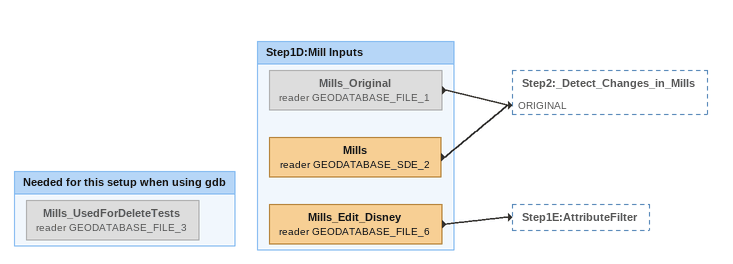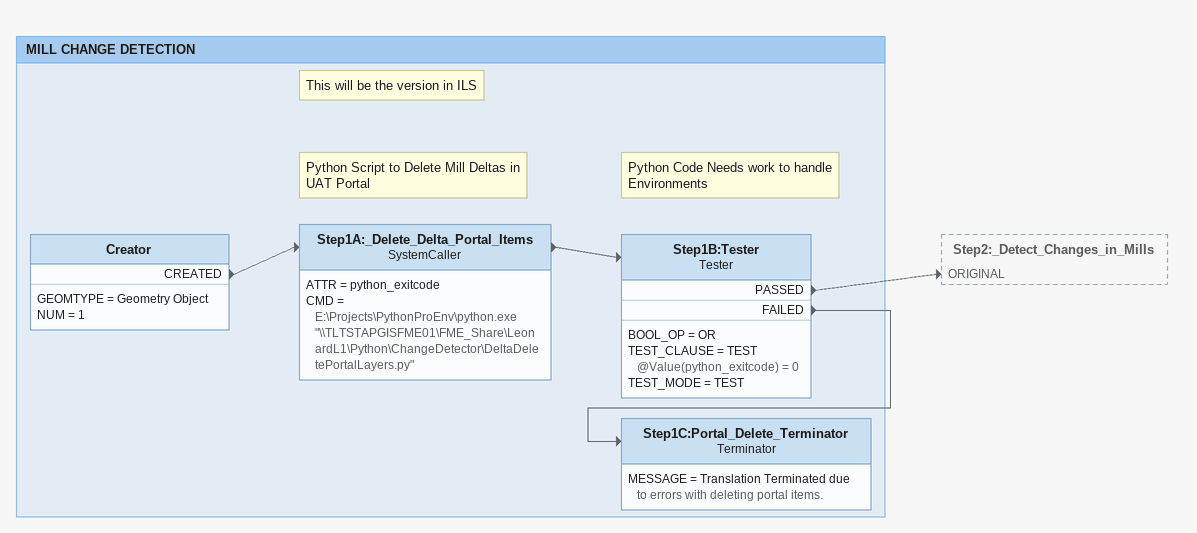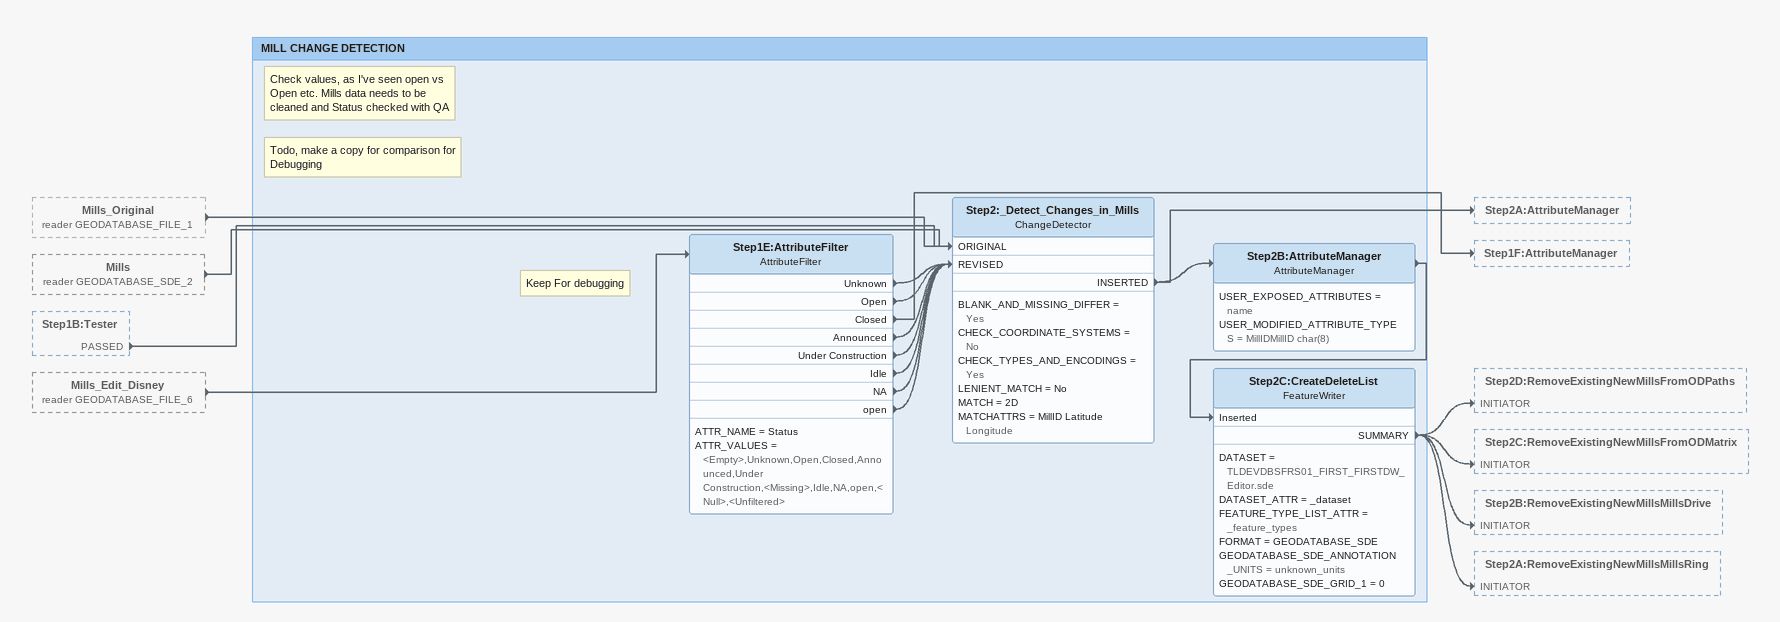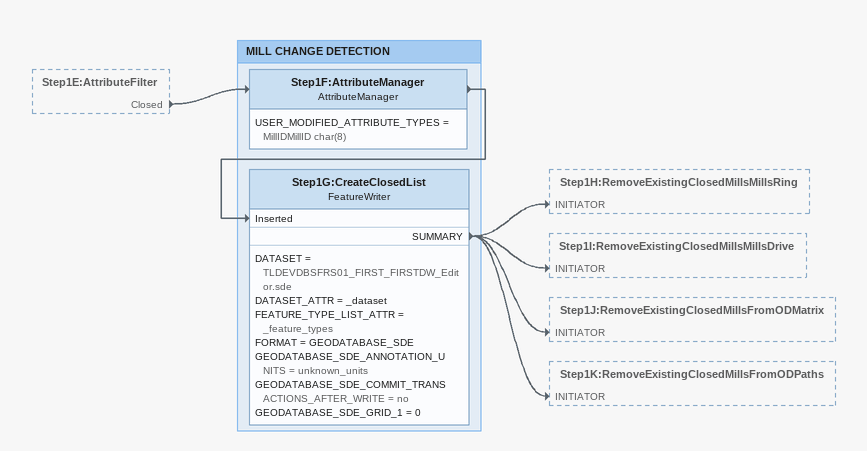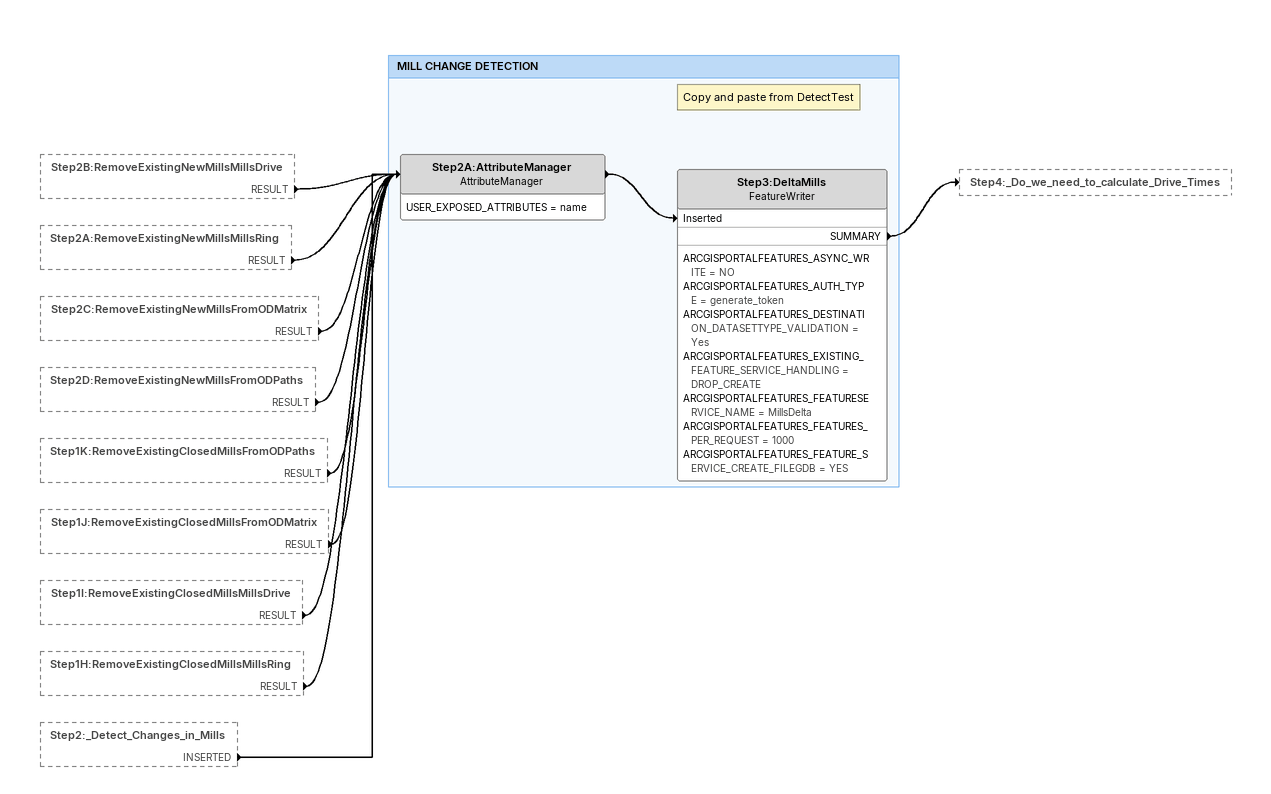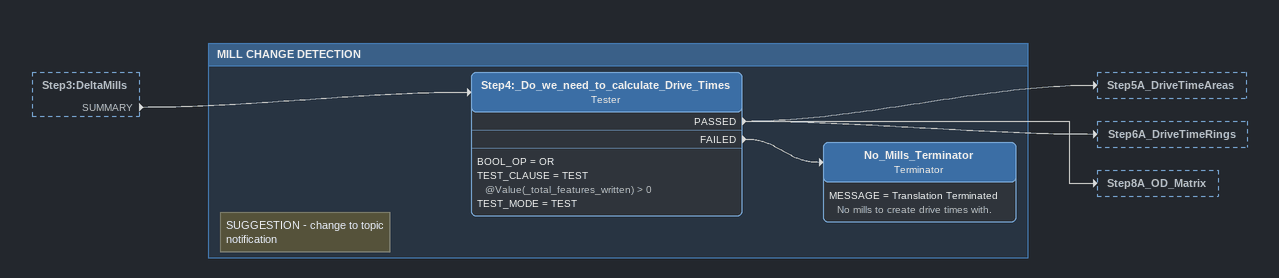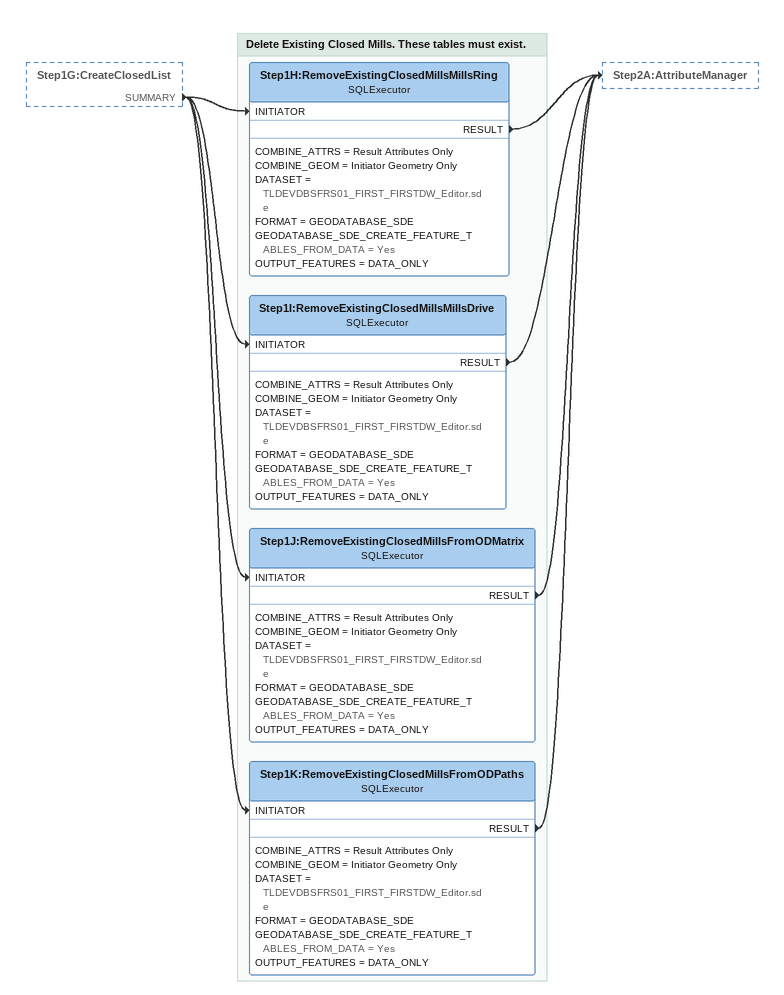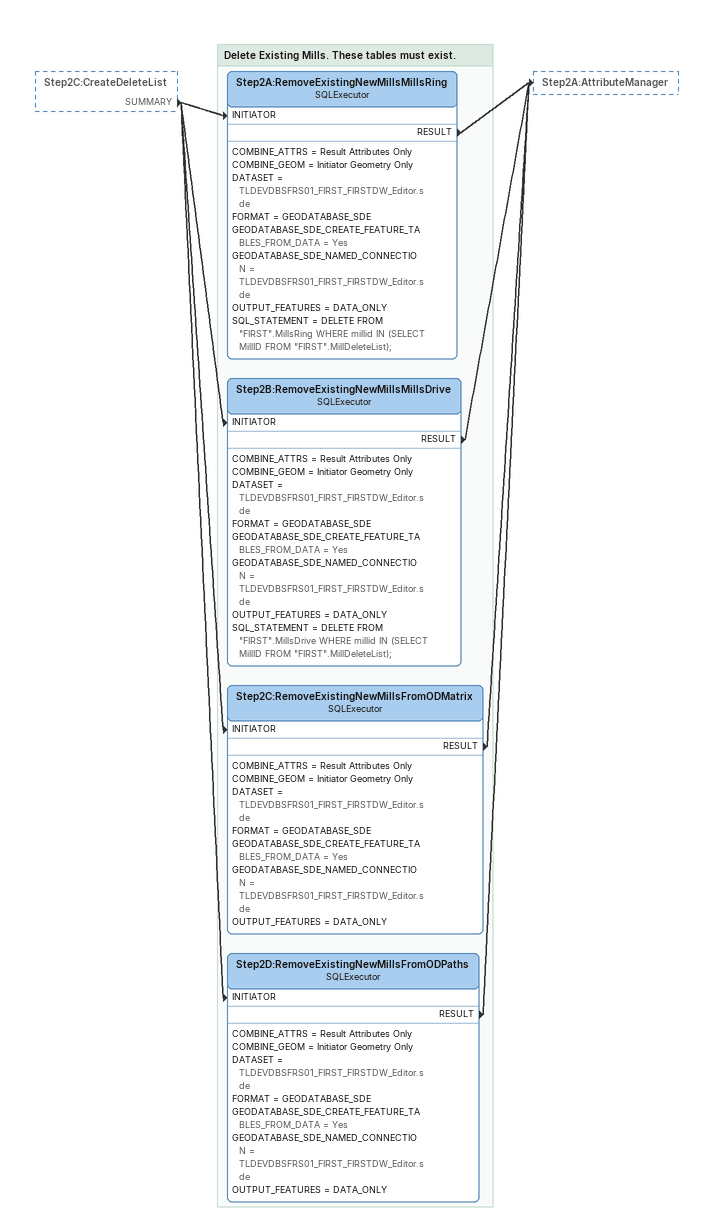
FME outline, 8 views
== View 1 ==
Bookmark: Needed for this setup when using gdb
Mills_UsedForDeleteTests (reader GEODATABASE_FILE_3) [off]

Bookmark: Step1D:Mill Inputs
Mills_Original (reader GEODATABASE_FILE_1) [off]
    -> Step2:_Detect_Changes_in_Mills [ORIGINAL]
Mills (reader GEODATABASE_SDE_2)
    -> Step2:_Detect_Changes_in_Mills [ORIGINAL]
Mills_Edit_Disney (reader GEODATABASE_FILE_6)
    -> Step1E:AttributeFilter

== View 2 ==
Bookmark: MILL CHANGE DETECTION
Creator
    GEOMTYPE = Geometry Object
    NUM = 1
    CREATED -> Step1A:_Delete_Delta_Portal_Items
Note: Python Script to Delete Mill Deltas in UAT Portal
Note: This will be the version in ILS
Note: Python Code Needs work to handle Environments
Step1A:_Delete_Delta_Portal_Items: SystemCaller
    ATTR = python_exitcode
    CMD = E:\Projects\PythonProEnv\python.exe "\\TLTSTAPGISFME01\FME_Share\LeonardL1\Python\ChangeDetector\DeltaDeletePortalLayers.py"
    -> Step1B:Tester
Step1B:Tester: Tester
    BOOL_OP = OR
    TEST_CLAUSE = TEST @Value(python_exitcode) = 0
    TEST_MODE = TEST
    PASSED -> Step2:_Detect_Changes_in_Mills [ORIGINAL]
    FAILED -> Step1C:Portal_Delete_Terminator
Step1C:Portal_Delete_Terminator: Terminator
    MESSAGE = Translation Terminated due to errors with deleting portal items.

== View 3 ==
Mills_Original (reader GEODATABASE_FILE_1) [outside]
    -> Step2:_Detect_Changes_in_Mills [ORIGINAL]
Mills (reader GEODATABASE_SDE_2) [outside]
    -> Step2:_Detect_Changes_in_Mills [ORIGINAL]
Step1B:Tester [outside]
    PASSED -> Step2:_Detect_Changes_in_Mills [ORIGINAL]
Mills_Edit_Disney (reader GEODATABASE_FILE_6) [outside]
    -> Step1E:AttributeFilter

Bookmark: MILL CHANGE DETECTION
Note: Check values, as I've seen open vs Open etc. Mills data needs to be cleaned and Status checked with QA
Note: Todo, make a copy for comparison for Debugging
Note: Keep For debugging
Step1E:AttributeFilter: AttributeFilter
    ATTR_NAME = Status
    ATTR_VALUES = <Empty>,Unknown,Open,Closed,Announced,Under Construction,<Missing>,Idle,NA,open,<Null>,<Unfiltered>
    Unknown -> Step2:_Detect_Changes_in_Mills [REVISED]
    Open -> Step2:_Detect_Changes_in_Mills [REVISED]
    Closed -> Step1F:AttributeManager
    Announced -> Step2:_Detect_Changes_in_Mills [REVISED]
    Under Construction -> Step2:_Detect_Changes_in_Mills [REVISED]
    Idle -> Step2:_Detect_Changes_in_Mills [REVISED]
    NA -> Step2:_Detect_Changes_in_Mills [REVISED]
    open -> Step2:_Detect_Changes_in_Mills [REVISED]
Step2:_Detect_Changes_in_Mills: ChangeDetector
    BLANK_AND_MISSING_DIFFER = Yes
    CHECK_COORDINATE_SYSTEMS = No
    CHECK_TYPES_AND_ENCODINGS = Yes
    LENIENT_MATCH = No
    MATCH = 2D
    MATCHATTRS = MillID Latitude Longitude
    INSERTED -> Step2B:AttributeManager
    INSERTED -> Step2A:AttributeManager
Step2B:AttributeManager: AttributeManager
    USER_EXPOSED_ATTRIBUTES = name
    USER_MODIFIED_ATTRIBUTE_TYPES = MillIDMillID char(8)
    -> Step2C:CreateDeleteList [Inserted]
Step2C:CreateDeleteList: FeatureWriter
    DATASET = TLDEVDBSFRS01_FIRST_FIRSTDW_Editor.sde
    DATASET_ATTR = _dataset
    FEATURE_TYPE_LIST_ATTR = _feature_types
    FORMAT = GEODATABASE_SDE
    GEODATABASE_SDE_ANNOTATION_UNITS = unknown_units
    GEODATABASE_SDE_GRID_1 = 0
    SUMMARY -> Step2D:RemoveExistingNewMillsFromODPaths [INITIATOR]
    SUMMARY -> Step2C:RemoveExistingNewMillsFromODMatrix [INITIATOR]
    SUMMARY -> Step2B:RemoveExistingNewMillsMillsDrive [INITIATOR]
    SUMMARY -> Step2A:RemoveExistingNewMillsMillsRing [INITIATOR]

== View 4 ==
Step1E:AttributeFilter [outside]
    Closed -> Step1F:AttributeManager

Bookmark: MILL CHANGE DETECTION
Step1F:AttributeManager: AttributeManager
    USER_MODIFIED_ATTRIBUTE_TYPES = MillIDMillID char(8)
    -> Step1G:CreateClosedList [Inserted]
Step1G:CreateClosedList: FeatureWriter
    DATASET = TLDEVDBSFRS01_FIRST_FIRSTDW_Editor.sde
    DATASET_ATTR = _dataset
    FEATURE_TYPE_LIST_ATTR = _feature_types
    FORMAT = GEODATABASE_SDE
    GEODATABASE_SDE_ANNOTATION_UNITS = unknown_units
    GEODATABASE_SDE_COMMIT_TRANSACTIONS_AFTER_WRITE = no
    GEODATABASE_SDE_GRID_1 = 0
    SUMMARY -> Step1H:RemoveExistingClosedMillsMillsRing [INITIATOR]
    SUMMARY -> Step1I:RemoveExistingClosedMillsMillsDrive [INITIATOR]
    SUMMARY -> Step1J:RemoveExistingClosedMillsFromODMatrix [INITIATOR]
    SUMMARY -> Step1K:RemoveExistingClosedMillsFromODPaths [INITIATOR]

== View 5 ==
Step2B:RemoveExistingNewMillsMillsDrive [outside]
    RESULT -> Step2A:AttributeManager
Step2A:RemoveExistingNewMillsMillsRing [outside]
    RESULT -> Step2A:AttributeManager
Step2C:RemoveExistingNewMillsFromODMatrix [outside]
    RESULT -> Step2A:AttributeManager
Step2D:RemoveExistingNewMillsFromODPaths [outside]
    RESULT -> Step2A:AttributeManager
Step1K:RemoveExistingClosedMillsFromODPaths [outside]
    RESULT -> Step2A:AttributeManager
Step1J:RemoveExistingClosedMillsFromODMatrix [outside]
    RESULT -> Step2A:AttributeManager
Step1I:RemoveExistingClosedMillsMillsDrive [outside]
    RESULT -> Step2A:AttributeManager
Step1H:RemoveExistingClosedMillsMillsRing [outside]
    RESULT -> Step2A:AttributeManager
Step2:_Detect_Changes_in_Mills [outside]
    INSERTED -> Step2A:AttributeManager

Bookmark: MILL CHANGE DETECTION
Step2A:AttributeManager: AttributeManager
    USER_EXPOSED_ATTRIBUTES = name
    -> Step3:DeltaMills [Inserted]
Note: Copy and paste from DetectTest
Step3:DeltaMills: FeatureWriter
    ARCGISPORTALFEATURES_ASYNC_WRITE = NO
    ARCGISPORTALFEATURES_AUTH_TYPE = generate_token
    ARCGISPORTALFEATURES_DESTINATION_DATASETTYPE_VALIDATION = Yes
    ARCGISPORTALFEATURES_EXISTING_FEATURE_SERVICE_HANDLING = DROP_CREATE
    ARCGISPORTALFEATURES_FEATURESERVICE_NAME = MillsDelta
    ARCGISPORTALFEATURES_FEATURES_PER_REQUEST = 1000
    ARCGISPORTALFEATURES_FEATURE_SERVICE_CREATE_FILEGDB = YES
    SUMMARY -> Step4:_Do_we_need_to_calculate_Drive_Times

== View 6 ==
Step3:DeltaMills [outside]
    SUMMARY -> Step4:_Do_we_need_to_calculate_Drive_Times

Bookmark: MILL CHANGE DETECTION
Note: SUGGESTION - change to topic notification
Step4:_Do_we_need_to_calculate_Drive_Times: Tester
    BOOL_OP = OR
    TEST_CLAUSE = TEST @Value(_total_features_written) > 0
    TEST_MODE = TEST
    PASSED -> Step5A_DriveTimeAreas
    PASSED -> Step6A_DriveTimeRings
    PASSED -> Step8A_OD_Matrix
    FAILED -> No_Mills_Terminator
No_Mills_Terminator: Terminator
    MESSAGE = Translation Terminated No mills to create drive times with.

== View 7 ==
Step1G:CreateClosedList [outside]
    SUMMARY -> Step1H:RemoveExistingClosedMillsMillsRing [INITIATOR]
    SUMMARY -> Step1I:RemoveExistingClosedMillsMillsDrive [INITIATOR]
    SUMMARY -> Step1J:RemoveExistingClosedMillsFromODMatrix [INITIATOR]
    SUMMARY -> Step1K:RemoveExistingClosedMillsFromODPaths [INITIATOR]

Bookmark: Delete Existing Closed Mills. These tables must exist.
Step1H:RemoveExistingClosedMillsMillsRing: SQLExecutor
    COMBINE_ATTRS = Result Attributes Only
    COMBINE_GEOM = Initiator Geometry Only
    DATASET = TLDEVDBSFRS01_FIRST_FIRSTDW_Editor.sde
    FORMAT = GEODATABASE_SDE
    GEODATABASE_SDE_CREATE_FEATURE_TABLES_FROM_DATA = Yes
    OUTPUT_FEATURES = DATA_ONLY
    RESULT -> Step2A:AttributeManager
Step1I:RemoveExistingClosedMillsMillsDrive: SQLExecutor
    COMBINE_ATTRS = Result Attributes Only
    COMBINE_GEOM = Initiator Geometry Only
    DATASET = TLDEVDBSFRS01_FIRST_FIRSTDW_Editor.sde
    FORMAT = GEODATABASE_SDE
    GEODATABASE_SDE_CREATE_FEATURE_TABLES_FROM_DATA = Yes
    OUTPUT_FEATURES = DATA_ONLY
    RESULT -> Step2A:AttributeManager
Step1J:RemoveExistingClosedMillsFromODMatrix: SQLExecutor
    COMBINE_ATTRS = Result Attributes Only
    COMBINE_GEOM = Initiator Geometry Only
    DATASET = TLDEVDBSFRS01_FIRST_FIRSTDW_Editor.sde
    FORMAT = GEODATABASE_SDE
    GEODATABASE_SDE_CREATE_FEATURE_TABLES_FROM_DATA = Yes
    OUTPUT_FEATURES = DATA_ONLY
    RESULT -> Step2A:AttributeManager
Step1K:RemoveExistingClosedMillsFromODPaths: SQLExecutor
    COMBINE_ATTRS = Result Attributes Only
    COMBINE_GEOM = Initiator Geometry Only
    DATASET = TLDEVDBSFRS01_FIRST_FIRSTDW_Editor.sde
    FORMAT = GEODATABASE_SDE
    GEODATABASE_SDE_CREATE_FEATURE_TABLES_FROM_DATA = Yes
    OUTPUT_FEATURES = DATA_ONLY
    RESULT -> Step2A:AttributeManager

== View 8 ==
Step2C:CreateDeleteList [outside]
    SUMMARY -> Step2D:RemoveExistingNewMillsFromODPaths [INITIATOR]
    SUMMARY -> Step2C:RemoveExistingNewMillsFromODMatrix [INITIATOR]
    SUMMARY -> Step2B:RemoveExistingNewMillsMillsDrive [INITIATOR]
    SUMMARY -> Step2A:RemoveExistingNewMillsMillsRing [INITIATOR]

Bookmark: Delete Existing Mills. These tables must exist.
Step2A:RemoveExistingNewMillsMillsRing: SQLExecutor
    COMBINE_ATTRS = Result Attributes Only
    COMBINE_GEOM = Initiator Geometry Only
    DATASET = TLDEVDBSFRS01_FIRST_FIRSTDW_Editor.sde
    FORMAT = GEODATABASE_SDE
    GEODATABASE_SDE_CREATE_FEATURE_TABLES_FROM_DATA = Yes
    GEODATABASE_SDE_NAMED_CONNECTION = TLDEVDBSFRS01_FIRST_FIRSTDW_Editor.sde
    OUTPUT_FEATURES = DATA_ONLY
    SQL_STATEMENT = DELETE FROM "FIRST".MillsRing WHERE millid IN (SELECT MillID FROM "FIRST".MillDeleteList);
    RESULT -> Step2A:AttributeManager
Step2B:RemoveExistingNewMillsMillsDrive: SQLExecutor
    COMBINE_ATTRS = Result Attributes Only
    COMBINE_GEOM = Initiator Geometry Only
    DATASET = TLDEVDBSFRS01_FIRST_FIRSTDW_Editor.sde
    FORMAT = GEODATABASE_SDE
    GEODATABASE_SDE_CREATE_FEATURE_TABLES_FROM_DATA = Yes
    GEODATABASE_SDE_NAMED_CONNECTION = TLDEVDBSFRS01_FIRST_FIRSTDW_Editor.sde
    OUTPUT_FEATURES = DATA_ONLY
    SQL_STATEMENT = DELETE FROM "FIRST".MillsDrive WHERE millid IN (SELECT MillID FROM "FIRST".MillDeleteList);
    RESULT -> Step2A:AttributeManager
Step2C:RemoveExistingNewMillsFromODMatrix: SQLExecutor
    COMBINE_ATTRS = Result Attributes Only
    COMBINE_GEOM = Initiator Geometry Only
    DATASET = TLDEVDBSFRS01_FIRST_FIRSTDW_Editor.sde
    FORMAT = GEODATABASE_SDE
    GEODATABASE_SDE_CREATE_FEATURE_TABLES_FROM_DATA = Yes
    GEODATABASE_SDE_NAMED_CONNECTION = TLDEVDBSFRS01_FIRST_FIRSTDW_Editor.sde
    OUTPUT_FEATURES = DATA_ONLY
    RESULT -> Step2A:AttributeManager
Step2D:RemoveExistingNewMillsFromODPaths: SQLExecutor
    COMBINE_ATTRS = Result Attributes Only
    COMBINE_GEOM = Initiator Geometry Only
    DATASET = TLDEVDBSFRS01_FIRST_FIRSTDW_Editor.sde
    FORMAT = GEODATABASE_SDE
    GEODATABASE_SDE_CREATE_FEATURE_TABLES_FROM_DATA = Yes
    GEODATABASE_SDE_NAMED_CONNECTION = TLDEVDBSFRS01_FIRST_FIRSTDW_Editor.sde
    OUTPUT_FEATURES = DATA_ONLY
    RESULT -> Step2A:AttributeManager
